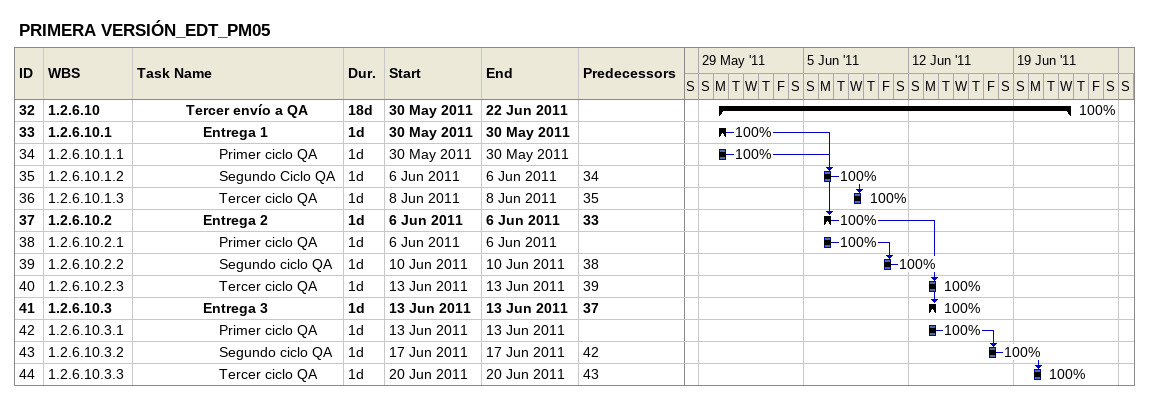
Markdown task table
PRIMERA VERSIÓN_EDT_PM05

| ID | WBS | Task | Duration | Start | Finish | Predecessors | % complete |
|---|---|---|---|---|---|---|---|
| 32 | 1.2.6.10 | **Tercer envío a QA** | 18d | 2011-05-30 | 2011-06-22 |  | 100 |
| 33 | 1.2.6.10.1 | **Entrega 1** | 1d | 2011-05-30 | 2011-05-30 |  | 100 |
| 34 | 1.2.6.10.1.1 | Primer ciclo QA | 1d | 2011-05-30 | 2011-05-30 |  | 100 |
| 35 | 1.2.6.10.1.2 | Segundo Ciclo QA | 1d | 2011-06-06 | 2011-06-06 | 34 | 100 |
| 36 | 1.2.6.10.1.3 | Tercer ciclo QA | 1d | 2011-06-08 | 2011-06-08 | 35 | 100 |
| 37 | 1.2.6.10.2 | **Entrega 2** | 1d | 2011-06-06 | 2011-06-06 | 33 | 100 |
| 38 | 1.2.6.10.2.1 | Primer ciclo QA | 1d | 2011-06-06 | 2011-06-06 |  | 100 |
| 39 | 1.2.6.10.2.2 | Segundo ciclo QA | 1d | 2011-06-10 | 2011-06-10 | 38 | 100 |
| 40 | 1.2.6.10.2.3 | Tercer ciclo QA | 1d | 2011-06-13 | 2011-06-13 | 39 | 100 |
| 41 | 1.2.6.10.3 | **Entrega 3** | 1d | 2011-06-13 | 2011-06-13 | 37 | 100 |
| 42 | 1.2.6.10.3.1 | Primer ciclo QA | 1d | 2011-06-13 | 2011-06-13 |  | 100 |
| 43 | 1.2.6.10.3.2 | Segundo ciclo QA | 1d | 2011-06-17 | 2011-06-17 | 42 | 100 |
| 44 | 1.2.6.10.3.3 | Tercer ciclo QA | 1d | 2011-06-20 | 2011-06-20 | 43 | 100 |
